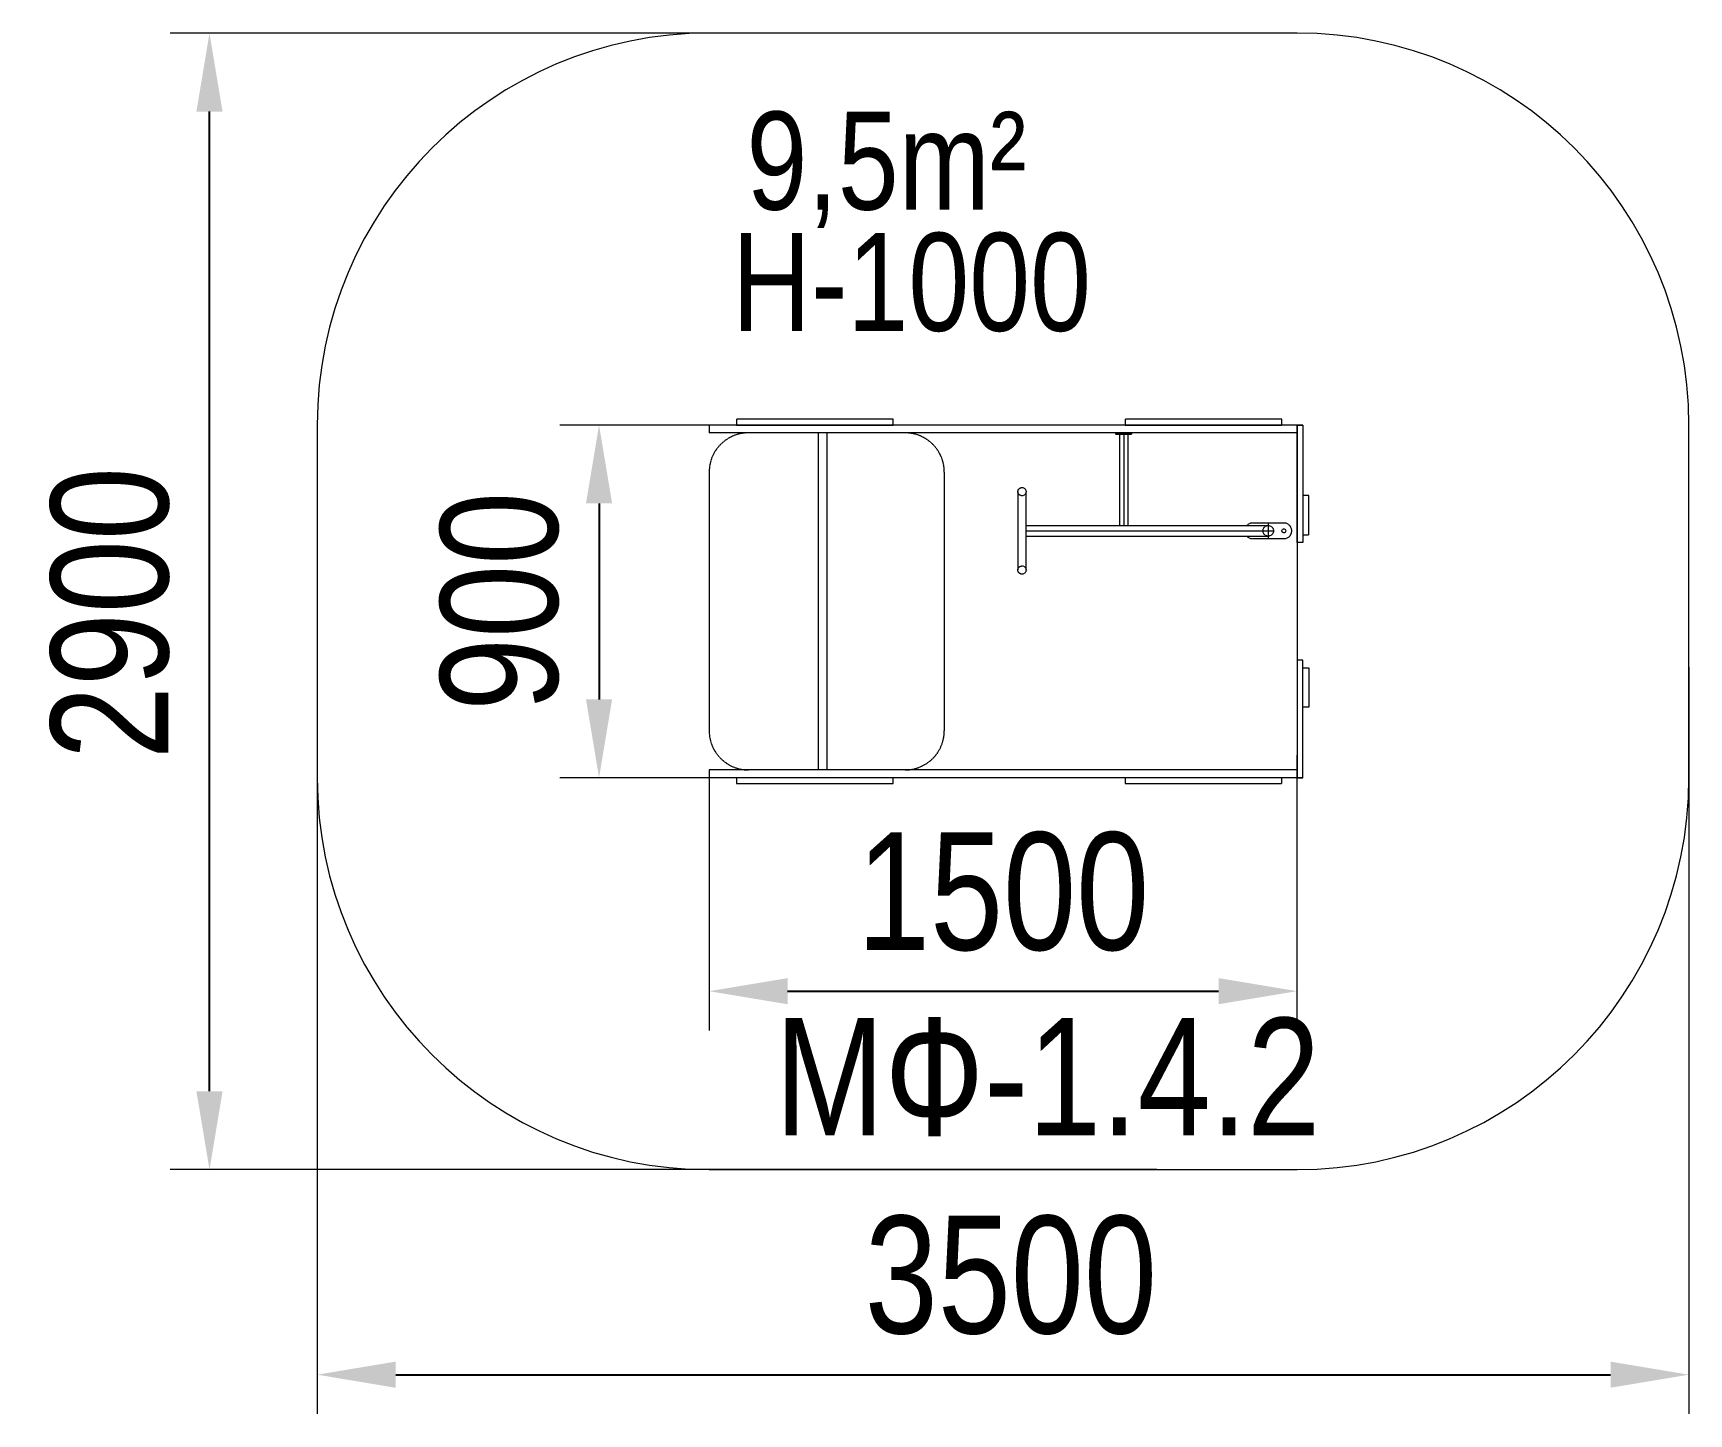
# Model space of a CAD drawing. Header units: millimetres. Extents: x -2325 to 1901, y -1927 to 1597.
import ezdxf

# ---------------------------------------------------------------- set-up
doc = ezdxf.new("R2010")
doc.units = ezdxf.units.MM
doc.linetypes.add('HIDDEN', pattern=[1.905, 1.27, -0.635])
for name, color, linetype in [('DIKOM_АРТИКУЛ', 7, 'Continuous'), ('DIKOM_ЗОНА', 90, 'Continuous'), ('DIKOM_ОБЪЕКТ', 7, 'Continuous'), ('DIKOM_РАЗМЕР_ЗОНА', 7, 'Continuous'), ('DIKOM_РАЗМЕР_ОБЪЕКТА', 7, 'Continuous')]:
    doc.layers.add(name, color=color, linetype=linetype)
doc.styles.add('style1', font='arialbd.ttf', dxfattribs={"width": 0.8})
doc.dimstyles.new('1-50', dxfattribs={"dimtxt": 300, "dimasz": 200, "dimexe": 100, "dimexo": 0, "dimgap": 100, "dimtad": 1, "dimtoh": 1, "dimtxsty": 'style1', "dimcen": 200, "dimclrd": 7, "dimclre": 7, "dimclrt": 7, "dimadec": 1, "dimazin": 2, "dimtfac": 1, "dimtmove": 0, "dimatfit": 2, "dimfxl": 0, "dimlwd": 25, "dimlwe": 18, "dimarcsym": 0})

# ---------------------------------------------------------------- blocks, each defined once
blk = doc.blocks.new('*D0')
at = {"layer": 'Defpoints', "color": 0, "transparency": 16777216}
for p in [(900.5, -245.7), (-599.5, -303.3), (900.5, -847.9)]:
    blk.add_point(p, dxfattribs=at)
at = {"layer": 'DIKOM_РАЗМЕР_ОБЪЕКТА', "color": 7, "lineweight": 18, "transparency": 16777216}
for p, q in [((900.5, -245.7), (900.5, -947.9)), ((-599.5, -303.3), (-599.5, -947.9))]:
    blk.add_line(p, q, dxfattribs=at)
at = {"layer": 'DIKOM_РАЗМЕР_ОБЪЕКТА', "color": 7, "lineweight": 25, "transparency": 16777216}
blk.add_line((-399.5, -847.9), (700.5, -847.9), dxfattribs=at)
at = {"layer": 'DIKOM_РАЗМЕР_ОБЪЕКТА', "color": 7, "transparency": 16777216}
for points in [[(-399.5, -814.6), (-399.5, -881.3), (-599.5, -847.9)], [(700.5, -814.6), (700.5, -881.3), (900.5, -847.9)]]:
    blk.add_solid(points, dxfattribs=at)
at = {"layer": 'DIKOM_РАЗМЕР_ОБЪЕКТА', "color": 7, "transparency": 16777216, "insert": (150.5, -594.8), "char_height": 300, "attachment_point": 5, "style": 'style1'}
blk.add_mtext('{\\fArial|b0|i0|c204|p34;1500}', dxfattribs=at)
blk = doc.blocks.new('*D1')
at = {"layer": 'Defpoints', "color": 0, "transparency": 16777216}
for p in [(915.5, 596.7), (-880.5, -303.3), (915.5, -303.3)]:
    blk.add_point(p, dxfattribs=at)
at = {"layer": 'DIKOM_РАЗМЕР_ОБЪЕКТА', "color": 7, "lineweight": 18, "transparency": 16777216}
for p, q in [((915.5, 596.7), (-980.5, 596.7)), ((915.5, -303.3), (-980.5, -303.3))]:
    blk.add_line(p, q, dxfattribs=at)
at = {"layer": 'DIKOM_РАЗМЕР_ОБЪЕКТА', "color": 7, "lineweight": 25, "transparency": 16777216}
blk.add_line((-880.5, 396.7), (-880.5, -103.3), dxfattribs=at)
at = {"layer": 'DIKOM_РАЗМЕР_ОБЪЕКТА', "color": 7, "transparency": 16777216}
for points in [[(-913.8, 396.7), (-847.2, 396.7), (-880.5, 596.7)], [(-913.8, -103.3), (-847.2, -103.3), (-880.5, -303.3)]]:
    blk.add_solid(points, dxfattribs=at)
at = {"layer": 'DIKOM_РАЗМЕР_ОБЪЕКТА', "color": 7, "transparency": 16777216, "insert": (-1133.7, 146.7), "char_height": 300, "attachment_point": 5, "rotation": 90, "style": 'style1'}
blk.add_mtext('{\\fArial|b0|i0|c204|p34;900}', dxfattribs=at)
blk = doc.blocks.new('*D2')
at = {"layer": 'Defpoints', "color": 0, "transparency": 16777216}
for p in [(-1599.5, -21.5), (1900.5, -21.5), (1900.5, -1826.5)]:
    blk.add_point(p, dxfattribs=at)
at = {"layer": 'DIKOM_РАЗМЕР_ЗОНА', "color": 7, "lineweight": 18, "transparency": 16777216}
for p, q in [((-1599.5, -21.5), (-1599.5, -1926.5)), ((1900.5, -21.5), (1900.5, -1926.5))]:
    blk.add_line(p, q, dxfattribs=at)
at = {"layer": 'DIKOM_РАЗМЕР_ЗОНА', "color": 7, "lineweight": 25, "transparency": 16777216}
blk.add_line((-1399.5, -1826.5), (1700.5, -1826.5), dxfattribs=at)
at = {"layer": 'DIKOM_РАЗМЕР_ЗОНА', "color": 7, "transparency": 16777216}
for points in [[(-1399.5, -1793.2), (-1399.5, -1859.9), (-1599.5, -1826.5)], [(1700.5, -1793.2), (1700.5, -1859.9), (1900.5, -1826.5)]]:
    blk.add_solid(points, dxfattribs=at)
at = {"layer": 'DIKOM_РАЗМЕР_ЗОНА', "color": 7, "transparency": 16777216, "insert": (170.4, -1573.2), "char_height": 300, "attachment_point": 5, "style": 'style1'}
blk.add_mtext('{\\fArial|b0|i0|c204|p34;3500}', dxfattribs=at)
blk = doc.blocks.new('*D3')
at = {"layer": 'Defpoints', "color": 0, "transparency": 16777216}
for p in [(-1874.6, 1596.7), (543, 1596.7), (543, -1303.3)]:
    blk.add_point(p, dxfattribs=at)
at = {"layer": 'DIKOM_РАЗМЕР_ЗОНА', "color": 7, "lineweight": 18, "transparency": 16777216}
for p, q in [((543, 1596.7), (-1974.6, 1596.7)), ((543, -1303.3), (-1974.6, -1303.3))]:
    blk.add_line(p, q, dxfattribs=at)
at = {"layer": 'DIKOM_РАЗМЕР_ЗОНА', "color": 7, "lineweight": 25, "transparency": 16777216}
blk.add_line((-1874.6, -1103.3), (-1874.6, 1396.7), dxfattribs=at)
at = {"layer": 'DIKOM_РАЗМЕР_ЗОНА', "color": 7, "transparency": 16777216}
for points in [[(-1908, 1396.7), (-1841.3, 1396.7), (-1874.6, 1596.7)], [(-1908, -1103.3), (-1841.3, -1103.3), (-1874.6, -1303.3)]]:
    blk.add_solid(points, dxfattribs=at)
at = {"layer": 'DIKOM_РАЗМЕР_ЗОНА', "color": 7, "transparency": 16777216, "insert": (-2127.8, 116.7), "char_height": 300, "attachment_point": 5, "rotation": 90, "style": 'style1'}
blk.add_mtext('{\\fArial|b0|i0|c204|p34;2900}', dxfattribs=at)

msp = doc.modelspace()

# ---------------------------------------------------------------- linework, layer by layer
at = {"layer": 'DIKOM_ЗОНА', "color": 3, "lineweight": 15}
msp.add_lwpolyline([(-599.479, -1303.286), (900.521, -1303.286, 0.41421356), (1900.521, -303.286), (1900.521, 596.714, 0.41421356), (900.521, 1596.714), (-599.479, 1596.714, 0.41421356), (-1599.479, 596.714), (-1599.479, -303.286, 0.41421356)], format="xyb", close=True, dxfattribs=at)
at = {"layer": 'DIKOM_ОБЪЕКТ', "color": 7, "linetype": 'HIDDEN', "lineweight": 15}
for p, q in [((900.521, 596.714), (-599.479, 596.714)), ((-599.479, 596.714), (-599.479, 576.714)), ((-529.808, 611.714), (-529.808, 596.714)), ((-129.808, 611.714), (-529.808, 611.714)), ((-529.808, 596.714), (-129.808, 596.714)), ((-129.808, 596.714), (-129.808, 611.714)), ((461.92, 611.714), (461.92, 596.714)), ((861.92, 611.714), (461.92, 611.714)), ((461.92, 596.714), (861.92, 596.714)), ((861.92, 596.714), (861.92, 611.714)), ((900.521, 596.714), (900.521, -303.286)), ((900.521, 596.714), (915.521, 596.714)), ((900.521, 296.714), (900.521, 596.714)), ((915.521, 596.714), (915.521, 296.714)), ((900.521, 576.714), (-599.479, 576.714)), ((-321.268, 576.714), (-321.268, -283.286)), ((-299.479, 576.714), (-299.479, -283.286)), ((438.418, 576.714), (478.418, 576.714)), ((438.418, 572.714), (438.418, 576.714)), ((478.418, 572.714), (438.418, 572.714)), ((447.918, 572.714), (447.918, 340.214)), ((458.418, 576.714), (458.418, 340.214)), ((468.918, 572.714), (468.918, 340.214)), ((478.418, 576.714), (478.418, 572.714)), ((-599.479, 476.714), (-599.479, -183.286)), ((-599.479, 476.714), (-599.479, -183.286)), ((0.521, 476.714), (0.521, -183.286)), ((188.262, 426.714), (188.262, 226.714)), ((209.262, 226.714), (209.262, 426.714)), ((930.521, 416.714), (915.521, 416.714)), ((915.521, 416.714), (915.521, 316.714)), ((930.521, 316.714), (930.521, 416.714)), ((209.262, 340.214), (827.123, 340.214)), ((787.123, 346.714), (867.123, 346.714)), ((827.123, 346.714), (827.123, 306.714)), ((209.262, 326.714), (840.623, 326.714)), ((209.262, 313.214), (827.123, 313.214)), ((867.123, 306.714), (787.123, 306.714)), ((915.521, 296.714), (900.521, 296.714)), ((915.521, 316.714), (930.521, 316.714)), ((915.521, -3.286), (900.521, -3.286)), ((900.521, -3.286), (900.521, -303.286)), ((915.521, -303.286), (915.521, -3.286)), ((915.521, -23.286), (930.521, -23.286)), ((915.521, -123.286), (915.521, -23.286)), ((930.521, -23.286), (930.521, -123.286)), ((930.521, -123.286), (915.521, -123.286)), ((-599.479, -283.286), (-599.479, -303.286)), ((900.521, -283.286), (-599.479, -283.286)), ((900.521, -303.286), (-599.479, -303.286)), ((-529.808, -303.286), (-529.808, -318.286)), ((-129.808, -303.286), (-529.808, -303.286)), ((-529.808, -318.286), (-129.808, -318.286)), ((-129.808, -318.286), (-129.808, -303.286)), ((461.92, -303.286), (461.92, -318.286)), ((861.92, -303.286), (461.92, -303.286)), ((461.92, -318.286), (861.92, -318.286)), ((861.92, -318.286), (861.92, -303.286)), ((900.521, -303.286), (915.521, -303.286))]:
    msp.add_line(p, q, dxfattribs=at)
for centre, radius in [((198.762, 426.714), 10.5), ((827.123, 326.714), 13.5), ((867.123, 326.714), 5), ((198.762, 226.714), 10.5)]:
    msp.add_circle(centre, radius, dxfattribs=at)
for centre, radius, start, end in [((-499.479, 476.714), 100, 90, 180), ((-99.479, 476.714), 100, 0, 90), ((787.123, 326.714), 20, 90, 137.54585), ((867.123, 326.714), 20, 270, 90), ((787.123, 326.714), 20, 222.45415, 270), ((-499.479, -183.286), 100, 180, 270), ((-99.479, -183.286), 100, 270, 0)]:
    msp.add_arc(centre, radius, start, end, dxfattribs=at)

# ---------------------------------------------------------------- texts
at = {"layer": 'DIKOM_АРТИКУЛ', "insert": (-431.493, -916.116), "char_height": 300, "width": 1416.35185, "attachment_point": 1, "style": 'style1'}
msp.add_mtext('{\\fArial|b0|i0|c204|p34;МФ-1.4.2}', dxfattribs=at)
at = {"layer": 'DIKOM_РАЗМЕР_ОБЪЕКТА', "char_height": 250, "width": 1815.48254, "attachment_point": 1, "style": 'style1'}
for s, insert in [('{\\fArial|b0|i0|c204|p34;9,5m²}', (-504.24, 1396.337)), ('{\\fArial|b0|i0|c204|p34;H-1000}', (-541.351, 1086.964))]:
    msp.add_mtext(s, dxfattribs=dict(at, insert=insert))

# ---------------------------------------------------------------- dimensions: what is measured, and where the dimension line sits
at = {"layer": 'DIKOM_РАЗМЕР_ЗОНА'}
dim = msp.add_linear_dim(base=(-1874.641, 1596.714), p1=(543.021, -1303.286), p2=(543.021, 1596.714), angle=90, text='{\\fArial|b0|i0|c204|p34;<>}', dimstyle='1-50', dxfattribs=at)
dim.commit()
dim.dimension.update_dxf_attribs({"geometry": '*D3', "text_midpoint": (-1874.641, 116.685), "dimtype": 160})
dim = msp.add_linear_dim(base=(1900.521, -1826.521), p1=(-1599.479, -21.514), p2=(1900.521, -21.514), text='{\\fArial|b0|i0|c204|p34;<>}', dimstyle='1-50', dxfattribs=at)
dim.commit()
dim.dimension.update_dxf_attribs({"geometry": '*D2', "text_midpoint": (170.414, -1826.521), "dimtype": 160})
at = {"layer": 'DIKOM_РАЗМЕР_ОБЪЕКТА'}
dim = msp.add_linear_dim(base=(-880.504, -303.286), p1=(915.521, 596.714), p2=(915.521, -303.286), angle=90, text='{\\fArial|b0|i0|c204|p34;<>}', dimstyle='1-50', dxfattribs=at)
dim.commit()
dim.dimension.update_dxf_attribs({"geometry": '*D1', "text_midpoint": (-880.504, 146.714), "dimtype": 160})
dim = msp.add_linear_dim(base=(900.521, -847.945), p1=(-599.479, -303.286), p2=(900.521, -245.696), text='{\\fArial|b0|i0|c204|p34;<>}', dimstyle='1-50', dxfattribs=at)
dim.commit()
dim.dimension.update_dxf_attribs({"geometry": '*D0', "text_midpoint": (150.521, -847.945), "dimtype": 160})

doc.saveas('drawing.dxf')
